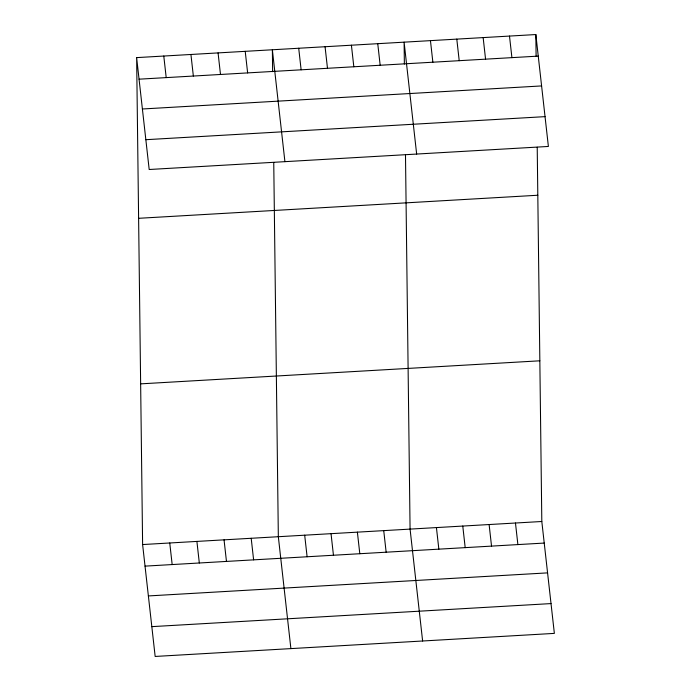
<?xml version="1.0" encoding="UTF-8"?>
<svg xmlns="http://www.w3.org/2000/svg" width="691" height="691" viewBox="0 0 691 691"><rect width="100%" height="100%" fill="white"/><g stroke="black" fill="none" stroke-linecap="round" stroke-linejoin="round"><path stroke-width="1.04" d="M136.637 57.612L535.836 34.55L548.386 146.449L149.187 169.502L136.637 57.612L142.614 544.551L155.164 656.45L554.363 633.388L541.813 521.498L537.218 147.243M139.055 79.18L538.254 56.118M142.398 108.988L541.606 85.926M145.844 139.694L545.044 116.641M138.606 218.304L537.814 195.242M140.636 383.859L539.844 360.806M142.614 544.551L541.813 521.498M145.032 566.128L544.232 543.066M148.375 595.936L547.574 572.874M151.821 626.642L551.021 603.588M509.492 36.07L511.91 57.647M483.147 37.59L485.566 59.167M515.469 523.018L517.887 544.586M456.794 39.119L459.213 60.687M489.116 524.538L491.534 546.115M430.45 40.639L432.868 62.207M462.771 526.058L465.19 547.635M416.656 154.05L404.105 42.16L404.373 64.073M436.427 527.587L438.845 549.155M377.752 43.68L380.171 65.248M422.624 640.998L410.074 529.107L405.487 154.853M351.408 45.2L353.827 66.777M383.73 530.628L386.148 552.195M325.064 46.729L327.482 68.297M357.385 532.148L359.804 553.724M298.711 48.249L301.129 69.817M331.032 533.668L333.451 555.244M284.917 161.659L272.366 49.769L272.634 71.683M304.688 535.197L307.106 556.765M245.219 51.333L247.637 72.909M290.894 648.607L278.335 536.717L273.748 162.463M218.071 52.905L220.489 74.473M251.196 538.28L253.614 559.857M190.932 54.477L193.35 76.045M224.048 539.852L226.467 561.42M163.784 56.04L166.203 77.608M196.9 541.416L199.319 562.992M169.753 542.988L172.171 564.556M535.836 34.55L536.104 56.463"/></g></svg>
